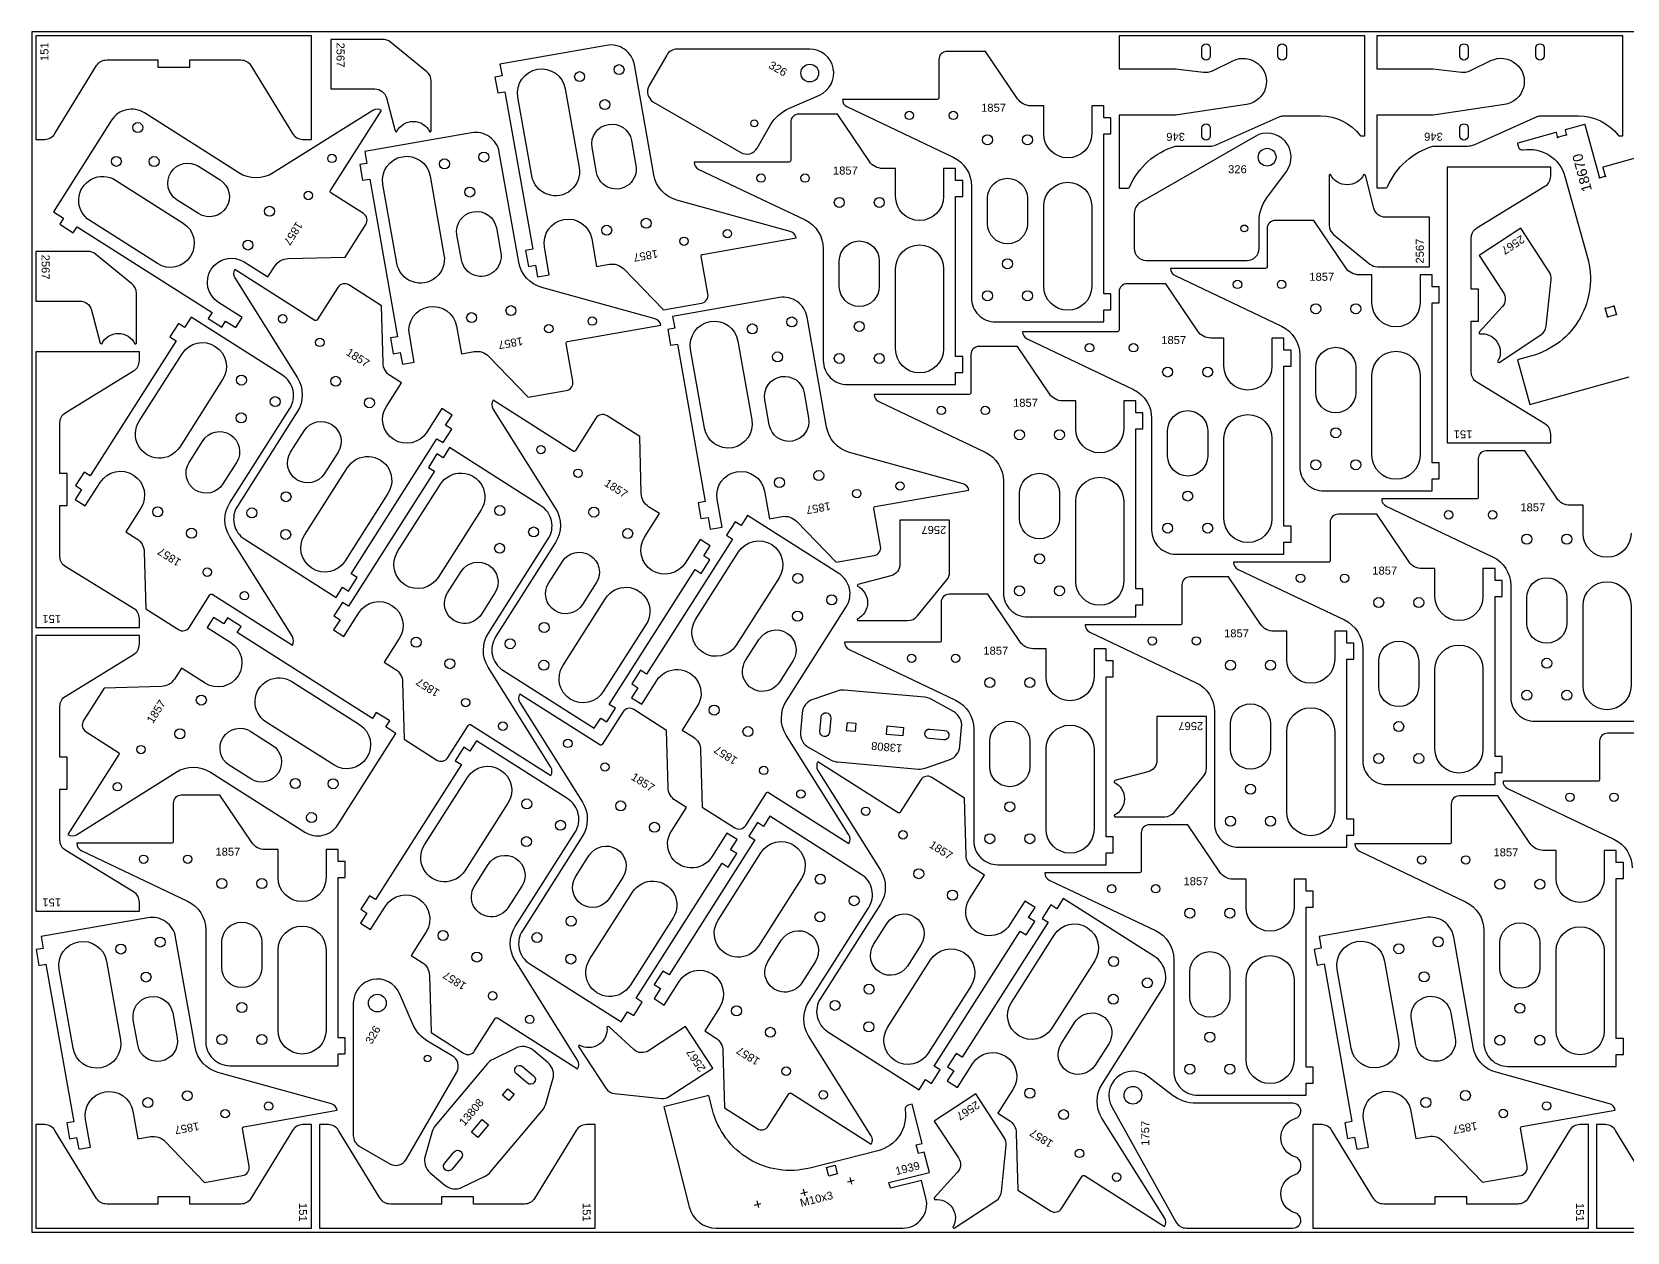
# Model space of a CAD drawing. Header units: millimetres. Extents: x 0 to 3000, y 0 to 1500.
# Drawn here: x 0 to 1993, y 0 to 1500 of the extents above; entities that cross this region are included whole.
import ezdxf

# ---------------------------------------------------------------- set-up
doc = ezdxf.new("R2010")
doc.units = ezdxf.units.MM
doc.header["$MEASUREMENT"] = 0
doc.layers.add('Gravír', color=2, linetype='Continuous')
doc.layers.add('Sheet', color=18, linetype='Continuous', true_color=0x000000)
doc.styles.add('arial.ttf', font='txt', dxfattribs={"height": 0.2})

msp = doc.modelspace()

# ---------------------------------------------------------------- linework, layer by layer
at = {"color": 7}
for points in [[(349.4, 1365.7), (349.4, 1495), (5, 1495), (5, 1365.7), (16, 1365.7, 0.261313), (28.8, 1372.9), (80.7, 1457.8, -0.261313), (93.5, 1465), (157.2, 1465), (157.2, 1456), (197.2, 1456), (197.2, 1465), (260.9, 1465, -0.261313), (273.7, 1457.8), (325.6, 1372.9, 0.261313), (338.4, 1365.7)], [(1665.5, 1494.9), (1358.3, 1494.9), (1358.3, 1453.9), (1428.7, 1453.9), (1463.9, 1449.6, 0.144993), (1475.1, 1451.5), (1500.7, 1464, -1.165564), (1517.7, 1409.2), (1428.7, 1395.9), (1358.3, 1395.9), (1358.3, 1304.9), (1369.7, 1304.9, 0.300796), (1371.6, 1306.1, -0.223466), (1428.7, 1357.2), (1471.6, 1357.2, 0.105104), (1479.7, 1358.9), (1558.6, 1394, -0.105104), (1562.7, 1394.9), (1610.2, 1394.9, -0.230961), (1659.8, 1370.7, 0.230961), (1661.4, 1369.9), (1665.5, 1369.9)], [(1987.8, 1495), (1680.6, 1495), (1680.6, 1454), (1751, 1454), (1786.1, 1449.7, 0.144993), (1797.3, 1451.6), (1823, 1464.1, -1.165564), (1840, 1409.3), (1751, 1396), (1680.6, 1396), (1680.6, 1305), (1692, 1305, 0.300796), (1693.8, 1306.2, -0.223466), (1751, 1357.3), (1793.8, 1357.3, 0.105104), (1802, 1359), (1880.9, 1394.1, -0.105104), (1885, 1395), (1932.4, 1395, -0.230961), (1982.1, 1370.8, 0.230961), (1983.7, 1370), (1987.8, 1370)], [(373.4, 1490.7), (373.4, 1428.7), (428.4, 1428.7, -0.341581), (443, 1417.5), (453.7, 1376.2), (455.3, 1375.2), (455.7, 1375.2, -0.627646), (497.1, 1375.2), (497.9, 1375.2), (498.9, 1376.2), (498.9, 1438.6, 0.225391), (493.4, 1450.2), (447.9, 1487.3, 0.1727), (438.4, 1490.7)], [(954.8, 1242.6, 0.28928), (947.6, 1250.6), (805.8, 1289.8, -0.28928), (777.1, 1321.4), (752.8, 1458.9, 0.414214), (718.1, 1483.2), (584.8, 1459.7), (587.4, 1444.9), (578.6, 1443.4), (582.1, 1423.7), (590.9, 1425.2), (625.7, 1228.3), (616.8, 1226.7), (620.3, 1207), (629.1, 1208.6), (631.7, 1193.8), (646.5, 1196.4), (640.4, 1230.9, -1), (699.5, 1241.3), (705.6, 1206.8), (721.5, 1209.6, -0.249328), (739.4, 1203.8), (789, 1152.5), (836.6, 1160.9, 0.414214), (844.7, 1172.5), (836.3, 1219.7, -0.414214), (838, 1222)], [(771.2, 1432.8, 0.414214), (776.7, 1412.3), (885.8, 1349.3, 0.414214), (906.3, 1354.8), (923, 1383.8, -0.160487), (946.4, 1404.6), (983.9, 1421, 0.813185), (971.9, 1478.5), (806.2, 1478.5, 0.267949), (793.2, 1471)], [(1012.7, 1415.6, 0.28928), (1018.4, 1406.6), (1151.2, 1343.4, -0.28928), (1174, 1307.2), (1174, 1167.6, 0.414214), (1204, 1137.6), (1339.3, 1137.6), (1339.3, 1152.6), (1348.3, 1152.6), (1348.3, 1172.6), (1339.3, 1172.6), (1339.3, 1372.6), (1348.3, 1372.6), (1348.3, 1392.6), (1339.3, 1392.6), (1339.3, 1407.6), (1324.3, 1407.6), (1324.3, 1372.6, -1), (1264.3, 1372.6), (1264.3, 1407.6), (1248.1, 1407.6, -0.249328), (1231.5, 1416.5), (1191.6, 1475.6), (1143.3, 1475.6, 0.414214), (1133.3, 1465.6), (1133.3, 1417.6, -0.414214), (1131.3, 1415.6)], [(1472.4, 1479.9), (1472.4, 1469.9, -1), (1461.9, 1469.9), (1461.9, 1479.9, -1)], [(1567.4, 1479.9), (1567.4, 1469.9, -1), (1556.9, 1469.9), (1556.9, 1479.9, -1)], [(1794.6, 1480), (1794.6, 1470, -1), (1784.1, 1470), (1784.1, 1480, -1)], [(1889.6, 1480), (1889.6, 1470, -1), (1879.1, 1470), (1879.1, 1480, -1)], [(666.4, 1428.9), (683.8, 1330.4, -1), (624.7, 1320), (607.3, 1418.5, -1)], [(436.7, 1401.8, 0.28928), (426, 1401.8), (301.4, 1323.7, -0.28928), (258.7, 1323.8), (140.8, 1398.7, 0.414214), (99.4, 1389.5), (26.8, 1275.3), (39.5, 1267.2), (34.7, 1259.6), (51.6, 1248.9), (56.4, 1256.5), (225.2, 1149.2), (220.3, 1141.6), (237.2, 1130.9), (242, 1138.5), (254.7, 1130.4), (262.7, 1143.1), (233.2, 1161.9, -1), (265.4, 1212.5), (294.9, 1193.7), (303.6, 1207.4, -0.249328), (320, 1216.7), (391.3, 1218.6), (417.2, 1259.4, 0.414214), (414.2, 1273.2), (373.7, 1298.9, -0.414214), (373, 1301.7)], [(827.5, 1337.3, 0.28928), (833.2, 1328.2), (966, 1265, -0.28928), (988.8, 1228.9), (988.8, 1089.3, 0.414214), (1018.8, 1059.3), (1154.1, 1059.3), (1154.1, 1074.3), (1163.1, 1074.3), (1163.1, 1094.3), (1154.1, 1094.3), (1154.1, 1294.3), (1163.1, 1294.3), (1163.1, 1314.3), (1154.1, 1314.3), (1154.1, 1329.3), (1139.1, 1329.3), (1139.1, 1294.3, -1), (1079.1, 1294.3), (1079.1, 1329.3), (1062.9, 1329.3, -0.249328), (1046.4, 1338.1), (1006.4, 1397.3), (958.1, 1397.3, 0.414214), (948.1, 1387.3), (948.1, 1339.3, -0.414214), (946.1, 1337.3)], [(749.2, 1364.2), (754.7, 1332.9, -1), (705.5, 1324.2), (700, 1355.5, -1)], [(1472.4, 1379.9), (1472.4, 1369.9, -1), (1461.9, 1369.9), (1461.9, 1379.9, -1)], [(1794.6, 1380), (1794.6, 1370, -1), (1784.1, 1370), (1784.1, 1380, -1)], [(785.9, 1133.5, 0.28928), (778.8, 1141.4), (637, 1180.6, -0.28928), (608.2, 1212.2), (584, 1349.7, 0.414214), (549.2, 1374), (416, 1350.5), (418.6, 1335.7), (409.7, 1334.2), (413.2, 1314.5), (422.1, 1316), (456.8, 1119.1), (447.9, 1117.5), (451.4, 1097.8), (460.3, 1099.4), (462.9, 1084.6), (477.7, 1087.2), (471.6, 1121.7, -1), (530.7, 1132.1), (536.7, 1097.6), (552.7, 1100.5, -0.249328), (570.6, 1094.6), (620.1, 1043.3), (667.7, 1051.7, 0.414214), (675.8, 1063.3), (667.5, 1110.5, -0.414214), (669.1, 1112.9)], [(1377.4, 1229.4, 0.414214), (1392.4, 1214.4), (1518.4, 1214.4, 0.414214), (1533.4, 1229.4), (1533.4, 1263, -0.160487), (1543.2, 1292.7), (1567.5, 1325.6, 0.813185), (1528.4, 1369.4), (1384.9, 1286.6, 0.267949), (1377.4, 1273.6)], [(208.3, 1332.1), (235.1, 1315.1, -1), (208.3, 1272.9), (181.4, 1289.9, -1)], [(497.6, 1319.7), (514.9, 1221.2, -1), (455.9, 1210.8), (438.5, 1309.3, -1)], [(104.6, 1314.7), (189, 1261.1, -1), (156.8, 1210.4), (72.4, 1264.1, -1)], [(1194, 1260.2), (1194, 1292, -1), (1244, 1292), (1244, 1260.2, -1)], [(1746.3, 1206.4), (1746.3, 1268.4), (1691.3, 1268.4, -0.341581), (1676.8, 1279.7), (1666.1, 1321), (1664.5, 1321.9), (1664.1, 1321.9, -0.627646), (1622.6, 1321.9), (1621.8, 1321.9), (1620.8, 1320.9), (1620.8, 1258.5, 0.225391), (1626.4, 1246.9), (1671.9, 1209.8, 0.1727), (1681.3, 1206.4)], [(1897.7, 1330.8), (1768.4, 1330.8), (1768.4, 986.4), (1897.7, 986.4), (1897.7, 997.4, 0.261313), (1890.5, 1010.2), (1805.6, 1062.1, -0.261313), (1798.4, 1074.9), (1798.4, 1138.6), (1807.4, 1138.6), (1807.4, 1178.6), (1798.4, 1178.6), (1798.4, 1242.3, -0.261313), (1805.6, 1255.1), (1890.5, 1307, 0.261313), (1897.7, 1319.8)], [(1264.3, 1182.1), (1264.3, 1282.1, -1), (1324.3, 1282.1), (1324.3, 1182.1, -1)], [(580.4, 1255), (585.9, 1223.7, -1), (536.7, 1215), (531.1, 1246.3, -1)], [(1422.8, 1204.4, 0.28928), (1428.5, 1195.4), (1561.3, 1132.2, -0.28928), (1584.1, 1096), (1584.1, 956.4, 0.414214), (1614.1, 926.4), (1749.4, 926.4), (1749.4, 941.4), (1758.4, 941.4), (1758.4, 961.4), (1749.4, 961.4), (1749.4, 1161.4), (1758.4, 1161.4), (1758.4, 1181.4), (1749.4, 1181.4), (1749.4, 1196.4), (1734.4, 1196.4), (1734.4, 1161.4, -1), (1674.4, 1161.4), (1674.4, 1196.4), (1658.2, 1196.4, -0.249328), (1641.6, 1205.3), (1601.7, 1264.4), (1553.4, 1264.4, 0.414214), (1543.4, 1254.4), (1543.4, 1206.4, -0.414214), (1541.4, 1204.4)], [(1008.8, 1181.9), (1008.8, 1213.7, -1), (1058.8, 1213.7), (1058.8, 1181.9, -1)], [(1860.3, 1254.7), (1808.4, 1220.7), (1838.5, 1174.7, -0.341581), (1837.1, 1156.4), (1808.4, 1124.8), (1808.5, 1122.9), (1808.7, 1122.6, -0.627646), (1831.4, 1087.9), (1831.8, 1087.3), (1833.2, 1087), (1885.4, 1121.2, 0.225391), (1892.1, 1132.1), (1898.3, 1190.5, 0.1727), (1895.9, 1200.3)], [(5, 1225.6), (5, 1163.6), (60, 1163.6, -0.341581), (74.5, 1152.4), (85.2, 1111.1), (86.9, 1110.1), (87.3, 1110.1, -0.627646), (128.7, 1110.1), (129.5, 1110.1), (130.5, 1111.1), (130.5, 1173.5, 0.225391), (125, 1185.2), (79.5, 1222.3, 0.1727), (70, 1225.6)], [(1079.1, 1103.8), (1079.1, 1203.8, -1), (1139.1, 1203.8), (1139.1, 1103.8, -1)], [(253.6, 1203.2, 0.28928), (253.5, 1192.5), (331.7, 1067.8, -0.28928), (331.6, 1025.1), (256.7, 907.3, 0.414214), (265.9, 865.9), (380.1, 793.3), (388.1, 806), (395.7, 801.1), (406.4, 818), (398.8, 822.8), (506.1, 991.6), (513.7, 986.8), (524.5, 1003.7), (516.9, 1008.5), (524.9, 1021.2), (512.3, 1029.2), (493.5, 999.7, -1), (442.9, 1031.9), (461.6, 1061.4), (448, 1070.1, -0.249328), (438.7, 1086.4), (436.8, 1157.8), (396, 1183.7, 0.414214), (382.2, 1180.6), (356.4, 1140.1, -0.414214), (353.7, 1139.5)], [(1237.7, 1125.3, 0.28928), (1243.4, 1116.3), (1376.3, 1053, -0.28928), (1399.1, 1016.9), (1399.1, 877.3, 0.414214), (1429.1, 847.3), (1564.4, 847.3), (1564.4, 862.3), (1573.4, 862.3), (1573.4, 882.3), (1564.4, 882.3), (1564.4, 1082.3), (1573.4, 1082.3), (1573.4, 1102.3), (1564.4, 1102.3), (1564.4, 1117.3), (1549.4, 1117.3), (1549.4, 1082.3, -1), (1489.4, 1082.3), (1489.4, 1117.3), (1473.2, 1117.3, -0.249328), (1456.6, 1126.1), (1416.7, 1185.3), (1368.4, 1185.3, 0.414214), (1358.4, 1175.3), (1358.4, 1127.3, -0.414214), (1356.4, 1125.3)], [(1170.6, 927.3, 0.28928), (1163.4, 935.2), (1021.6, 974.5, -0.28928), (992.9, 1006.1), (968.6, 1143.5, 0.414214), (933.9, 1167.9), (800.6, 1144.4), (803.2, 1129.6), (794.4, 1128.1), (797.8, 1108.4), (806.7, 1109.9), (841.4, 913), (832.6, 911.4), (836, 891.7), (844.9, 893.3), (847.5, 878.5), (862.3, 881.1), (856.2, 915.6, -1), (915.3, 926), (921.4, 891.5), (937.3, 894.3, -0.249328), (955.2, 888.5), (1004.8, 837.2), (1052.3, 845.6, 0.414214), (1060.5, 857.1), (1052.1, 904.4, -0.414214), (1053.7, 906.7)], [(1979.3, 1146.4, 0.267949), (1978.8, 1146.5), (1969.8, 1144, 0.267949), (1969.5, 1143.7, -1.303225), (1968.7, 1144.1, 0.267949), (1968.8, 1144.6), (1966.3, 1153.6, 0.267949), (1965.9, 1153.9, -1.303225), (1966.4, 1154.8, 0.267949), (1966.9, 1154.6), (1975.8, 1157.1, 0.267949), (1976.2, 1157.5, -1.303225), (1977, 1157, 0.267949), (1976.9, 1156.5), (1979.4, 1147.6, 0.267949), (1979.7, 1147.2, -1.303225)], [(325.4, 733.6, 0.28928), (325.4, 744.2), (247.3, 868.9, -0.28928), (247.4, 911.6), (322.3, 1029.4, 0.414214), (313.1, 1070.8), (198.9, 1143.4), (190.8, 1130.7), (183.2, 1135.6), (172.5, 1118.7), (180.1, 1113.9), (72.8, 945.1), (65.2, 949.9), (54.5, 933), (62.1, 928.2), (54, 915.5), (66.7, 907.5), (85.5, 937, -1), (136.1, 904.8), (117.3, 875.3), (131, 866.6, -0.249328), (140.3, 850.3), (142.2, 778.9), (183, 753, 0.414214), (196.8, 756.1), (222.5, 796.6, -0.414214), (225.3, 797.2)], [(882.2, 1113.6), (899.6, 1015.1, -1), (840.5, 1004.7), (823.1, 1103.2, -1)], [(134.3, 1100.1), (5, 1100.1), (5, 755.7), (134.3, 755.7), (134.3, 766.7, 0.261313), (127.1, 779.5), (42.2, 831.4, -0.261313), (35, 844.2), (35, 907.9), (44, 907.9), (44, 947.9), (35, 947.9), (35, 1011.6, -0.261313), (42.2, 1024.4), (127.1, 1076.3, 0.261313), (134.3, 1089.1)], [(238.3, 1065.6), (184.7, 981.2, -1), (134, 1013.4), (187.7, 1097.8, -1)], [(1052.5, 1046.9, 0.28928), (1058.2, 1037.9), (1191.1, 974.6, -0.28928), (1213.9, 938.5), (1213.9, 798.9, 0.414214), (1243.9, 768.9), (1379.2, 768.9), (1379.2, 783.9), (1388.2, 783.9), (1388.2, 803.9), (1379.2, 803.9), (1379.2, 1003.9), (1388.2, 1003.9), (1388.2, 1023.9), (1379.2, 1023.9), (1379.2, 1038.9), (1364.2, 1038.9), (1364.2, 1003.9, -1), (1304.2, 1003.9), (1304.2, 1038.9), (1288, 1038.9, -0.249328), (1271.4, 1047.7), (1231.5, 1106.9), (1183.2, 1106.9, 0.414214), (1173.2, 1096.9), (1173.2, 1048.9, -0.414214), (1171.2, 1046.9)], [(1604.1, 1049), (1604.1, 1080.8, -1), (1654.1, 1080.8), (1654.1, 1049, -1)], [(1674.4, 970.9), (1674.4, 1070.9, -1), (1734.4, 1070.9), (1734.4, 970.9, -1)], [(965, 1048.9), (970.5, 1017.6, -1), (921.3, 1008.9), (915.8, 1040.2, -1)], [(576.2, 1039.7, 0.28928), (576.1, 1029), (654.3, 904.4, -0.28928), (654.2, 861.7), (579.3, 743.8, 0.414214), (588.5, 702.4), (702.7, 629.8), (710.7, 642.5), (718.3, 637.7), (729, 654.6), (721.4, 659.4), (828.7, 828.2), (836.3, 823.3), (847.1, 840.2), (839.5, 845), (847.5, 857.7), (834.9, 865.8), (816.1, 836.2, -1), (765.5, 868.4), (784.2, 897.9), (770.6, 906.6, -0.249328), (761.3, 923), (759.4, 994.3), (718.6, 1020.2, 0.414214), (704.8, 1017.2), (679, 976.7, -0.414214), (676.3, 976)], [(1419.1, 969.9), (1419.1, 1001.7, -1), (1469.1, 1001.7), (1469.1, 969.9, -1)], [(1489.4, 891.8), (1489.4, 991.8, -1), (1549.4, 991.8), (1549.4, 891.8, -1)], [(255.7, 962), (238.7, 935.1, -1), (196.5, 962), (213.5, 988.8, -1)], [(323.2, 974.7), (340.3, 1001.6, -1), (382.5, 974.7), (365.4, 947.9, -1)], [(648.3, 570.6, 0.28928), (648.3, 581.2), (570.2, 705.9, -0.28928), (570.3, 748.6), (645.2, 866.4, 0.414214), (636, 907.8), (521.8, 980.4), (513.7, 967.8), (506.1, 972.6), (495.4, 955.7), (503, 950.9), (395.7, 782.1), (388.1, 786.9), (377.4, 770.1), (385, 765.2), (376.9, 752.6), (389.6, 744.5), (408.4, 774.1, -1), (459, 741.9), (440.2, 712.3), (453.9, 703.6, -0.249328), (463.2, 687.3), (465.1, 615.9), (505.9, 590, 0.414214), (519.7, 593.1), (545.4, 633.6, -0.414214), (548.2, 634.2)], [(340.6, 871.1), (394.3, 955.5, -1), (444.9, 923.3), (391.3, 838.9, -1)], [(561.2, 902.6), (507.6, 818.2, -1), (456.9, 850.4), (510.6, 934.8, -1)], [(1233.9, 891.5), (1233.9, 923.3, -1), (1283.9, 923.3), (1283.9, 891.5, -1)], [(1304.2, 813.4), (1304.2, 913.4, -1), (1364.2, 913.4), (1364.2, 813.4, -1)], [(1501.4, 837.2, 0.28928), (1507.1, 828.2), (1639.9, 765, -0.28928), (1662.8, 728.8), (1662.8, 589.2, 0.414214), (1692.8, 559.2), (1828.1, 559.2), (1828.1, 574.2), (1837.1, 574.2), (1837.1, 594.2), (1828.1, 594.2), (1828.1, 794.2), (1837.1, 794.2), (1837.1, 814.2), (1828.1, 814.2), (1828.1, 829.2), (1813.1, 829.2), (1813.1, 794.2, -1), (1753.1, 794.2), (1753.1, 829.2), (1736.9, 829.2, -0.249328), (1720.3, 838.1), (1680.4, 897.2), (1632.1, 897.2, 0.414214), (1622.1, 887.2), (1622.1, 839.2, -0.414214), (1620.1, 837.2)], [(1020.7, 485.8, 0.28928), (1020.7, 496.5), (942.5, 621.1, -0.28928), (942.7, 663.8), (1017.6, 781.6, 0.414214), (1008.3, 823), (894.2, 895.6), (886.1, 883), (878.5, 887.8), (867.8, 870.9), (875.4, 866.1), (768.1, 697.3), (760.5, 702.1), (749.8, 685.3), (757.3, 680.4), (749.3, 667.8), (762, 659.7), (780.7, 689.3, -1), (831.4, 657.1), (812.6, 627.5), (826.3, 618.9, -0.249328), (835.5, 602.5), (837.5, 531.2), (878.2, 505.2, 0.414214), (892, 508.3), (917.8, 548.8, -0.414214), (920.5, 549.4)], [(1146.6, 889.8), (1084.6, 889.8), (1084.6, 834.8, -0.341581), (1073.3, 820.2), (1032, 809.5), (1031.1, 807.9), (1031.1, 807.5, -0.627646), (1031.1, 766), (1031.1, 765.3), (1032.1, 764.3), (1094.5, 764.3, 0.225391), (1106.1, 769.8), (1143.2, 815.3, 0.1727), (1146.6, 824.8)], [(933.6, 817.8), (879.9, 733.5, -1), (829.3, 765.6), (882.9, 850, -1)], [(578.6, 799), (561.6, 772.2, -1), (519.4, 799), (536.4, 825.8, -1)], [(645.8, 811.3), (662.9, 838.1, -1), (705.1, 811.3), (688, 784.4, -1)], [(1316.2, 758.9, 0.28928), (1321.9, 749.8), (1454.8, 686.6, -0.28928), (1477.6, 650.5), (1477.6, 510.9, 0.414214), (1507.6, 480.9), (1642.9, 480.9), (1642.9, 495.9), (1651.9, 495.9), (1651.9, 515.9), (1642.9, 515.9), (1642.9, 715.9), (1651.9, 715.9), (1651.9, 735.9), (1642.9, 735.9), (1642.9, 750.9), (1627.9, 750.9), (1627.9, 715.9, -1), (1567.9, 715.9), (1567.9, 750.9), (1551.7, 750.9, -0.249328), (1535.1, 759.7), (1495.2, 818.9), (1446.9, 818.9, 0.414214), (1436.9, 808.9), (1436.9, 760.9, -0.414214), (1434.9, 758.9)], [(1867.8, 761), (1867.8, 792.8, -1), (1917.8, 792.8), (1917.8, 761, -1)], [(663.3, 707.6), (716.9, 792, -1), (767.5, 759.8), (713.9, 675.5, -1)], [(1938.1, 682.9), (1938.1, 782.9, -1), (1998.1, 782.9), (1998.1, 682.9, -1)], [(1015.4, 737.1, 0.28928), (1021.1, 728.1), (1154, 664.8, -0.28928), (1176.8, 628.7), (1176.8, 489.1, 0.414214), (1206.8, 459.1), (1342.1, 459.1), (1342.1, 474.1), (1351.1, 474.1), (1351.1, 494.1), (1342.1, 494.1), (1342.1, 694.1), (1351.1, 694.1), (1351.1, 714.1), (1342.1, 714.1), (1342.1, 729.1), (1327.1, 729.1), (1327.1, 694.1, -1), (1267.1, 694.1), (1267.1, 729.1), (1250.9, 729.1, -0.249328), (1234.3, 738), (1194.4, 797.1), (1146.1, 797.1, 0.414214), (1136.1, 787.1), (1136.1, 739.1, -0.414214), (1134.1, 737.1)], [(45, 496.8, 0.28928), (55.7, 496.7), (180.4, 574.9, -0.28928), (223.1, 574.8), (340.9, 499.9, 0.414214), (382.3, 509.1), (454.9, 623.3), (442.2, 631.3), (447.1, 638.9), (430.2, 649.6), (425.4, 642), (256.6, 749.3), (261.4, 756.9), (244.5, 767.7), (239.7, 760.1), (227, 768.1), (219, 755.5), (248.5, 736.7, -1), (216.3, 686), (186.8, 704.8), (178.1, 691.2, -0.249328), (161.8, 681.9), (90.4, 680), (64.5, 639.2, 0.414214), (67.6, 625.4), (108.1, 599.6, -0.414214), (108.7, 596.9)], [(134.3, 745.7), (5, 745.7), (5, 401.3), (134.3, 401.3), (134.3, 412.3, 0.261313), (127.1, 425.1), (42.2, 477, -0.261313), (35, 489.8), (35, 553.5), (44, 553.5), (44, 593.5), (35, 593.5), (35, 657.2, -0.261313), (42.2, 670), (127.1, 721.9, 0.261313), (134.3, 734.7)], [(951, 714.2), (933.9, 687.4, -1), (891.7, 714.2), (908.8, 741, -1)], [(1682.8, 681.8), (1682.8, 713.6, -1), (1732.8, 713.6), (1732.8, 681.8, -1)], [(1753.1, 603.7), (1753.1, 703.7, -1), (1813.1, 703.7), (1813.1, 603.7, -1)], [(377.1, 583.8), (292.7, 637.5, -1), (324.9, 688.1), (409.3, 634.5, -1)], [(609.7, 672.5, 0.28928), (609.7, 661.8), (687.9, 537.2, -0.28928), (687.7, 494.5), (612.8, 376.7, 0.414214), (622, 335.3), (736.2, 262.7), (744.3, 275.3), (751.9, 270.5), (762.6, 287.4), (755, 292.2), (862.3, 461), (869.9, 456.2), (880.6, 473), (873, 477.9), (881.1, 490.5), (868.4, 498.6), (849.6, 469, -1), (799, 501.2), (817.8, 530.8), (804.1, 539.4, -0.249328), (794.9, 555.8), (792.9, 627.1), (752.2, 653.1, 0.414214), (738.4, 650), (712.6, 609.5, -0.414214), (709.8, 608.9)], [(1161.7, 631.2, 0.296392), (1151.5, 650.5), (1123.5, 666, 0.104939), (1115.5, 668.4), (1014.4, 677.2, 0.104939), (1006.2, 676.2), (975.9, 665.8, 0.296392), (962.5, 648.7), (960.4, 624.8, 0.296392), (970.6, 605.5), (998.6, 590, 0.104939), (1006.6, 587.6), (1107.7, 578.7, 0.104939), (1115.9, 579.8), (1146.2, 590.2, 0.296392), (1159.6, 607.3)], [(1497.6, 603.5), (1497.6, 635.3, -1), (1547.6, 635.3), (1547.6, 603.5, -1)], [(998.1, 642.5), (996.5, 624.6, -1), (984.6, 625.7), (986.1, 643.6, -1)], [(1196.8, 581.7), (1196.8, 613.5, -1), (1246.8, 613.5), (1246.8, 581.7, -1)], [(1467.6, 644.6), (1405.6, 644.6), (1405.6, 589.6, -0.341581), (1394.3, 575.1), (1353, 564.3), (1352.1, 562.7), (1352.1, 562.3, -0.627646), (1352.1, 520.9), (1352.1, 520.1), (1353.1, 519.1), (1415.5, 519.1, 0.225391), (1427.1, 524.6), (1464.2, 570.1, 0.1727), (1467.6, 579.6)], [(1567.9, 525.4), (1567.9, 625.4, -1), (1627.9, 625.4), (1627.9, 525.4, -1)], [(273.5, 566.4), (246.6, 583.5, -1), (273.5, 625.7), (300.3, 608.6, -1)], [(1140.3, 627.1, -1), (1139.2, 615.1), (1121.3, 616.7, -1), (1122.3, 628.7)], [(1267.1, 503.6), (1267.1, 603.6, -1), (1327.1, 603.6), (1327.1, 503.6, -1)], [(681.9, 204, 0.28928), (681.9, 214.7), (603.7, 339.3, -0.28928), (603.9, 382), (678.8, 499.9, 0.414214), (669.5, 541.3), (555.4, 613.9), (547.3, 601.2), (539.7, 606), (529, 589.1), (536.6, 584.3), (429.3, 415.5), (421.7, 420.4), (411, 403.5), (418.6, 398.7), (410.5, 386), (423.2, 378), (442, 407.5, -1), (492.6, 375.3), (473.8, 345.8), (487.5, 337.1, -0.249328), (496.7, 320.7), (498.7, 249.4), (539.4, 223.5, 0.414214), (553.2, 226.5), (579, 267, -0.414214), (581.8, 267.7)], [(594.8, 536.1), (541.1, 451.7, -1), (490.5, 483.9), (544.2, 568.3, -1)], [(982.1, 587.7, 0.28928), (982.1, 577.1), (1060.2, 452.4, -0.28928), (1060.1, 409.7), (985.2, 291.9, 0.414214), (994.4, 250.5), (1108.6, 177.9), (1116.6, 190.6), (1124.2, 185.7), (1135, 202.6), (1127.4, 207.4), (1234.7, 376.2), (1242.3, 371.4), (1253, 388.3), (1245.4, 393.1), (1253.4, 405.7), (1240.8, 413.8), (1222, 384.3, -1), (1171.4, 416.4), (1190.2, 446), (1176.5, 454.7, -0.249328), (1167.2, 471), (1165.3, 542.4), (1124.5, 568.3, 0.414214), (1110.7, 565.2), (1085, 524.7, -0.414214), (1082.2, 524.1)], [(56, 486, 0.28928), (61.7, 476.9), (194.5, 413.7, -0.28928), (217.3, 377.6), (217.3, 238, 0.414214), (247.3, 208), (382.6, 208), (382.6, 223), (391.6, 223), (391.6, 243), (382.6, 243), (382.6, 443), (391.6, 443), (391.6, 463), (382.6, 463), (382.6, 478), (367.6, 478), (367.6, 443, -1), (307.6, 443), (307.6, 478), (291.4, 478, -0.249328), (274.8, 486.8), (234.9, 546), (186.6, 546, 0.414214), (176.6, 536), (176.6, 488, -0.414214), (174.6, 486)], [(1652.9, 485.1, 0.28928), (1658.6, 476.1), (1791.4, 412.8, -0.28928), (1814.2, 376.7), (1814.2, 237.1, 0.414214), (1844.2, 207.1), (1979.5, 207.1), (1979.5, 222.1), (1988.5, 222.1), (1988.5, 242.1), (1979.5, 242.1), (1979.5, 442.1), (1988.5, 442.1), (1988.5, 462.1), (1979.5, 462.1), (1979.5, 477.1), (1964.5, 477.1), (1964.5, 442.1, -1), (1904.5, 442.1), (1904.5, 477.1), (1888.3, 477.1, -0.249328), (1871.7, 485.9), (1831.8, 545.1), (1783.5, 545.1, 0.414214), (1773.5, 535.1), (1773.5, 487.1, -0.414214), (1771.5, 485.1)], [(1048.7, 109.9, 0.28928), (1048.7, 120.5), (970.5, 245.2, -0.28928), (970.7, 287.9), (1045.6, 405.7, 0.414214), (1036.3, 447.1), (922.2, 519.7), (914.1, 507), (906.5, 511.9), (895.8, 495), (903.4, 490.2), (796.1, 321.4), (788.5, 326.2), (777.7, 309.3), (785.3, 304.5), (777.3, 291.9), (790, 283.8), (808.7, 313.3, -1), (859.4, 281.2), (840.6, 251.6), (854.3, 242.9, -0.249328), (863.5, 226.6), (865.5, 155.2), (906.2, 129.3, 0.414214), (920, 132.4), (945.8, 172.9, -0.414214), (948.5, 173.5)], [(1265.5, 449.1, 0.28928), (1271.2, 440), (1404, 376.8, -0.28928), (1426.8, 340.7), (1426.8, 201.1, 0.414214), (1456.8, 171.1), (1592.1, 171.1), (1592.1, 186.1), (1601.1, 186.1), (1601.1, 206.1), (1592.1, 206.1), (1592.1, 406.1), (1601.1, 406.1), (1601.1, 426.1), (1592.1, 426.1), (1592.1, 441.1), (1577.1, 441.1), (1577.1, 406.1, -1), (1517.1, 406.1), (1517.1, 441.1), (1500.9, 441.1, -0.249328), (1484.3, 449.9), (1444.4, 509.1), (1396.1, 509.1, 0.414214), (1386.1, 499.1), (1386.1, 451.1, -0.414214), (1384.1, 449.1)], [(679.4, 444.1), (696.4, 470.9, -1), (738.6, 444.1), (721.6, 417.3, -1)], [(961.6, 441.9), (907.9, 357.5, -1), (857.3, 389.7), (910.9, 474.1, -1)], [(612.2, 432.4), (595.2, 405.6, -1), (553, 432.4), (570, 459.3, -1)], [(696.8, 340.5), (750.5, 424.8, -1), (801.1, 392.7), (747.4, 308.3, -1)], [(1415.1, 7, 0.28928), (1415.2, 17.7), (1337, 142.3, -0.28928), (1337.1, 185), (1412, 302.8, 0.414214), (1402.8, 344.3), (1288.6, 416.8), (1280.6, 404.2), (1273, 409), (1262.2, 392.1), (1269.8, 387.3), (1162.5, 218.5), (1154.9, 223.4), (1144.2, 206.5), (1151.8, 201.7), (1143.8, 189), (1156.4, 180.9), (1175.2, 210.5, -1), (1225.8, 178.3), (1207.1, 148.8), (1220.7, 140.1, -0.249328), (1230, 123.7), (1231.9, 52.4), (1272.7, 26.5, 0.414214), (1286.5, 29.5), (1312.2, 70, -0.414214), (1315, 70.6)], [(381.5, 152.3, 0.28928), (374.3, 160.2), (232.5, 199.5, -0.28928), (203.8, 231.1), (179.6, 368.6, 0.414214), (144.8, 392.9), (11.6, 369.4), (14.2, 354.6), (5.3, 353.1), (8.8, 333.4), (17.6, 334.9), (52.4, 138), (43.5, 136.4), (47, 116.7), (55.8, 118.3), (58.5, 103.5), (73.2, 106.1), (67.1, 140.6, -1), (126.2, 151), (132.3, 116.5), (148.3, 119.3, -0.249328), (166.1, 113.5), (215.7, 62.2), (263.3, 70.6, 0.414214), (271.4, 82.2), (263.1, 129.4, -0.414214), (264.7, 131.7)], [(237.3, 330.6), (237.3, 362.4, -1), (287.3, 362.4), (287.3, 330.6, -1)], [(307.6, 252.5), (307.6, 352.5, -1), (367.6, 352.5), (367.6, 252.5, -1)], [(1051.7, 359.3), (1068.8, 386.1, -1), (1111, 359.3), (1093.9, 332.5, -1)], [(1328, 339.1), (1274.4, 254.7, -1), (1223.8, 286.9), (1277.4, 371.2, -1)], [(1978.4, 152.6, 0.28928), (1971.2, 160.5), (1829.4, 199.7, -0.28928), (1800.7, 231.3), (1776.5, 368.8, 0.414214), (1741.7, 393.1), (1608.5, 369.6), (1611.1, 354.9), (1602.2, 353.3), (1605.7, 333.6), (1614.5, 335.2), (1649.3, 138.2), (1640.4, 136.6), (1643.9, 116.9), (1652.7, 118.5), (1655.3, 103.7), (1670.1, 106.3), (1664, 140.8, -1), (1723.1, 151.2), (1729.2, 116.8), (1745.2, 119.6, -0.249328), (1763, 113.8), (1812.6, 62.4), (1860.2, 70.8, 0.414214), (1868.3, 82.4), (1860, 129.7, -0.414214), (1861.6, 132)], [(1834.2, 329.7), (1834.2, 361.5, -1), (1884.2, 361.5), (1884.2, 329.7, -1)], [(1904.5, 251.6), (1904.5, 351.6, -1), (1964.5, 351.6), (1964.5, 251.6, -1)], [(93.2, 338.6), (110.5, 240.1, -1), (51.4, 229.7), (34.1, 328.2, -1)], [(979, 338.3), (961.9, 311.5, -1), (919.7, 338.3), (936.8, 365.1, -1)], [(1690.1, 338.8), (1707.4, 240.3, -1), (1648.3, 229.9), (1631, 328.4, -1)], [(1069.2, 255.7), (1122.8, 340.1, -1), (1173.5, 307.9), (1119.8, 223.5, -1)], [(1446.8, 293.7), (1446.8, 325.5, -1), (1496.8, 325.5), (1496.8, 293.7, -1)], [(1517.1, 215.6), (1517.1, 315.6, -1), (1577.1, 315.6), (1577.1, 215.6, -1)], [(447.3, 85.4, 0.414214), (467.8, 90.9), (530.8, 200, 0.414214), (525.3, 220.5), (496.3, 237.3, -0.160487), (475.4, 260.6), (459.1, 298.2, 0.813185), (401.6, 286.2), (401.6, 120.5, 0.267949), (409.1, 107.5)], [(175.9, 273.9), (181.5, 242.6, -1), (132.2, 233.9), (126.7, 265.2, -1)], [(1772.8, 274.1), (1778.4, 242.8, -1), (1729.1, 234.1), (1723.6, 265.4, -1)], [(1345.5, 235.4), (1328.4, 208.6, -1), (1286.2, 235.4), (1303.3, 262.3, -1)], [(850.6, 204.9), (816.7, 256.8), (770.6, 226.7, -0.341581), (752.3, 228.1), (720.7, 256.8), (718.8, 256.7), (718.5, 256.5, -0.627646), (683.9, 233.8), (683.2, 233.4), (682.9, 232), (717.1, 179.8, 0.225391), (728.1, 173.1), (786.5, 166.9, 0.1727), (796.2, 169.3)], [(516, 58.7, 0.296392), (537.7, 56), (566.4, 70.1, 0.104939), (573, 75.2), (638.2, 153, 0.104939), (642.1, 160.3), (651, 191, 0.296392), (644.6, 211.9), (626.2, 227.3, 0.296392), (604.6, 230), (575.8, 215.9, 0.104939), (569.3, 210.8), (504, 133, 0.104939), (500.1, 125.7), (491.3, 95, 0.296392), (497.7, 74.1)], [(619.2, 186.2), (605.4, 197.8, -1), (613.1, 207), (626.9, 195.4, -1)], [(1575.6, 5, 0.406312), (1585.6, 14.7, 0.324188), (1578.4, 24, -0.745356), (1578.4, 72, 0.331679), (1585.6, 81.5), (1585.6, 84.5, 0.331679), (1578.4, 94, -0.745356), (1578.4, 142, 0.324188), (1585.6, 151.3, 0.406312), (1575.6, 161), (1455.1, 161, -0.164575), (1424.7, 171.3), (1393.9, 194.8, 0.813185), (1349.5, 156.4), (1429.4, 12.7, 0.272222), (1442.5, 5)], [(821.2, 31.5, 0.343708), (855.1, 5), (1088, 5, 0.488419), (1117.1, 42.3), (1111.4, 64.7), (1072.6, 55), (1070.9, 61.8), (1121.4, 74.4), (1114.9, 100.1), (1107.6, 98.3), (1104.9, 109), (1112.2, 110.8), (1099.9, 159.8), (1094.8, 158.5, 0.385737), (1091.1, 152.9, -0.385736), (1056.8, 101.5), (971.9, 80.1, -0.414214), (850.5, 152.7), (846, 170.6), (789.7, 156.5)], [(1179.4, 172.7), (1127.5, 138.8), (1157.7, 92.7, -0.341581), (1156.2, 74.4), (1127.5, 42.8), (1127.6, 40.9), (1127.9, 40.6, -0.627646), (1150.5, 5.9), (1151, 5.3), (1152.4, 5), (1204.6, 39.2, 0.225391), (1211.3, 50.2), (1217.4, 108.6, 0.1727), (1215, 118.3)], [(5, 134.3), (5, 5), (349.4, 5), (349.4, 134.3), (338.4, 134.3, 0.261313), (325.6, 127.1), (273.7, 42.2, -0.261313), (260.9, 35), (197.2, 35), (197.2, 44), (157.2, 44), (157.2, 35), (93.5, 35, -0.261313), (80.7, 42.2), (28.8, 127.1, 0.261313), (16, 134.3)], [(359.4, 134.3), (359.4, 5), (703.8, 5), (703.8, 134.3), (692.8, 134.3, 0.261313), (680, 127.1), (628.1, 42.2, -0.261313), (615.3, 35), (551.6, 35), (551.6, 44), (511.6, 44), (511.6, 35), (447.9, 35, -0.261313), (435.1, 42.2), (383.2, 127.1, 0.261313), (370.4, 134.3)], [(1600.6, 134.3), (1600.6, 5), (1945, 5), (1945, 134.3), (1934, 134.3, 0.261313), (1921.2, 127.1), (1869.3, 42.2, -0.261313), (1856.5, 35), (1792.8, 35), (1792.8, 44), (1752.8, 44), (1752.8, 35), (1689.1, 35, -0.261313), (1676.3, 42.2), (1624.4, 127.1, 0.261313), (1611.6, 134.3)], [(1955, 134.3), (1955, 5), (2299.5, 5), (2299.5, 134.3), (2288.5, 134.3, 0.261313), (2275.7, 127.1), (2223.8, 42.2, -0.261313), (2211, 35), (2147.2, 35), (2147.2, 44), (2107.2, 44), (2107.2, 35), (2043.5, 35, -0.261313), (2030.7, 42.2), (1978.8, 127.1, 0.261313), (1966, 134.3)], [(524.9, 78.6, -1), (515.8, 86.3), (527.3, 100.1, -1), (536.5, 92.4)]]:
    msp.add_lwpolyline(points, format="xyb", close=True, dxfattribs=at)
for points in [[(2009, 1343.8), (1963.1, 1331.1, 0.414214), (1962.8, 1330.4), (1965.6, 1320.3, 0.267949), (1965.9, 1320, -1.303225), (1965.5, 1319.1, 0.267949), (1965, 1319.2), (1959.9, 1317.8, 0.267949), (1959.6, 1317.5, -1.303225), (1958.7, 1317.9, 0.267949), (1958.8, 1318.4), (1940.6, 1384, 0.414214), (1940, 1384.3), (1915.9, 1377.6, 0.414214), (1915.6, 1377), (1916.9, 1372.1, 0.267949), (1917.3, 1371.7, -1.303225), (1916.8, 1370.9, 0.267949), (1916.3, 1371), (1907.4, 1368.5, 0.267949), (1907.1, 1368.1, -1.303225), (1906.2, 1368.6, 0.267949), (1906.3, 1369.1), (1905, 1374.1, 0.414214), (1904.3, 1374.4), (1856.7, 1361.1, 0.414214), (1856.3, 1360.5), (1857.6, 1355.9, 0.385736), (1863.3, 1352.4, -0.385736), (1915.5, 1319.4), (1943.6, 1218.2, -0.414214), (1874.1, 1095.1), (1856.3, 1090.1), (1871.8, 1034.2), (1995.9, 1068.8, 0.345157)], [(1998.1, 873.4, -1), (1938.1, 873.4), (1938.1, 908.4), (1921.9, 908.4, -0.249328), (1905.3, 917.2), (1865.4, 976.4), (1817.1, 976.4, 0.414214), (1807.1, 966.4), (1807.1, 918.4, -0.414214), (1805.1, 916.4), (1686.5, 916.4, 0.28928), (1692.2, 907.4), (1825, 844.1, -0.28928), (1847.8, 808), (1847.8, 668.4, 0.414214), (1877.8, 638.4), (2013.1, 638.4)], [(2017, 623.5), (1968.7, 623.5, 0.414214), (1958.7, 613.5), (1958.7, 565.5, -0.414214), (1956.7, 563.5), (1838.1, 563.5, 0.28928), (1843.8, 554.5), (1976.6, 491.2, -0.28928), (1999.4, 455.1)]]:
    msp.add_lwpolyline(points, format="xyb", dxfattribs=at)
for points in [[(1029.4, 636), (1028.5, 625.6), (1018, 626.5), (1018.9, 637)], [(1089.2, 630.8), (1088.2, 620.3), (1067.8, 622.1), (1068.7, 632.6)], [(595.9, 164.3), (587.8, 171.1), (594.6, 179.1), (602.6, 172.4)], [(557.3, 118.4), (549.3, 125.1), (562.4, 140.8), (570.5, 134.1)], [(995.6, 70.1), (992.9, 80.8), (1003.6, 83.5), (1006.3, 72.8)]]:
    msp.add_lwpolyline(points, close=True, dxfattribs=at)
for centre, radius in [((733.6, 1452.8), 6.25), ((971.9, 1448.5), 11.1), ((684.4, 1444.1), 6.25), ((715.9, 1409.1), 6.25), ((1096.3, 1395.6), 5.25), ((1151.3, 1395.6), 5.25), ((132.3, 1380.4), 6.25), ((902.7, 1385.7), 4.25), ((1194, 1365.2), 6.25), ((1244, 1365.2), 6.25), ((105.5, 1338.2), 6.25), ((152.7, 1337.9), 6.25), ((374.9, 1341.9), 5.25), ((515.5, 1335), 6.25), ((564.7, 1343.6), 6.25), ((1543.4, 1343.4), 11.1), ((911.1, 1317.3), 5.25), ((966.1, 1317.3), 5.25), ((345.4, 1295.5), 5.25), ((547.1, 1299.9), 6.25), ((296.9, 1275.8), 6.25), ((1008.8, 1286.9), 6.25), ((1058.8, 1286.9), 6.25), ((718.2, 1252.1), 6.25), ((767.5, 1260.8), 6.25), ((1514.9, 1254.4), 4.25), ((270, 1233.6), 6.25), ((814.8, 1238.3), 5.25), ((869, 1247.8), 5.25), ((1219, 1210.2), 6.25), ((1194, 1170.2), 6.25), ((1244, 1170.2), 6.25), ((1506.4, 1184.4), 5.25), ((1561.4, 1184.4), 5.25), ((598.6, 1151.6), 6.25), ((1604.1, 1154), 6.25), ((1654.1, 1154), 6.25), ((313.4, 1141.4), 5.25), ((549.4, 1142.9), 6.25), ((700.1, 1138.6), 5.25), ((949.4, 1137.5), 6.25), ((1033.8, 1131.9), 6.25), ((359.8, 1111.9), 5.25), ((645.9, 1129.1), 5.25), ((900.1, 1128.8), 6.25), ((931.7, 1093.8), 6.25), ((1008.8, 1091.9), 6.25), ((1058.8, 1091.9), 6.25), ((1321.4, 1105.3), 5.25), ((1376.4, 1105.3), 5.25), ((1419.1, 1074.9), 6.25), ((1469.1, 1074.9), 6.25), ((261.8, 1064.8), 6.25), ((379.6, 1063.3), 6.25), ((304, 1037.9), 6.25), ((421.7, 1036.5), 6.25), ((261.5, 1017.6), 6.25), ((1136.2, 1026.9), 5.25), ((1191.2, 1026.9), 5.25), ((1233.9, 996.5), 6.25), ((1283.9, 996.5), 6.25), ((1629.1, 999), 6.25), ((636, 977.9), 5.25), ((1604.1, 959), 6.25), ((1654.1, 959), 6.25), ((682.4, 948.4), 5.25), ((934, 936.8), 6.25), ((983.2, 945.5), 6.25), ((1084.7, 932.5), 5.25), ((317.5, 919.1), 6.25), ((1030.6, 923), 5.25), ((1444.1, 919.9), 6.25), ((157.2, 900.2), 6.25), ((274.9, 898.8), 6.25), ((584.7, 901.8), 6.25), ((702.2, 899.9), 6.25), ((1770.1, 896.4), 5.25), ((1825.1, 896.4), 5.25), ((199.4, 873.4), 6.25), ((317.1, 871.9), 6.25), ((626.9, 875), 6.25), ((744.4, 873), 6.25), ((1419.1, 879.9), 6.25), ((1469.1, 879.9), 6.25), ((584.4, 854.6), 6.25), ((1867.8, 866), 6.25), ((1917.8, 866), 6.25), ((1258.9, 841.5), 6.25), ((219.1, 824.8), 5.25), ((957.1, 817), 6.25), ((1585.1, 817.2), 5.25), ((1640.1, 817.2), 5.25), ((265.5, 795.3), 5.25), ((1233.9, 801.5), 6.25), ((1283.9, 801.5), 6.25), ((999.3, 790.2), 6.25), ((1682.8, 786.8), 6.25), ((1732.8, 786.8), 6.25), ((640.1, 755.7), 6.25), ((956.7, 769.8), 6.25), ((480.1, 737.2), 6.25), ((597.5, 735.3), 6.25), ((1399.9, 738.9), 5.25), ((1454.9, 738.9), 5.25), ((1099.1, 717.1), 5.25), ((1154.1, 717.1), 5.25), ((522.3, 710.4), 6.25), ((639.7, 708.5), 6.25), ((1497.6, 708.5), 6.25), ((1547.6, 708.5), 6.25), ((1892.8, 711), 6.25), ((1196.8, 686.7), 6.25), ((1246.8, 686.7), 6.25), ((211.7, 664.9), 6.25), ((542, 661.8), 5.25), ((852.5, 652.4), 6.25), ((1867.8, 671), 6.25), ((1917.8, 671), 6.25), ((1707.8, 631.8), 6.25), ((184.9, 622.7), 6.25), ((588.4, 632.3), 5.25), ((894.7, 625.6), 6.25), ((136.3, 603), 5.25), ((669.6, 610.8), 5.25), ((1682.8, 591.8), 6.25), ((1732.8, 591.8), 6.25), ((716, 581.3), 5.25), ((914.4, 577), 5.25), ((106.8, 556.6), 5.25), ((329.1, 560.7), 6.25), ((376.3, 560.3), 6.25), ((1522.6, 553.5), 6.25), ((618.3, 535.2), 6.25), ((735.7, 532.7), 6.25), ((960.8, 547.5), 5.25), ((1921.7, 543.5), 5.25), ((1976.7, 543.5), 5.25), ((349.4, 518.1), 6.25), ((1041.9, 526), 5.25), ((1221.8, 531.7), 6.25), ((1497.6, 513.5), 6.25), ((1547.6, 513.5), 6.25), ((660.5, 508.4), 6.25), ((777.9, 505.9), 6.25), ((1088.4, 496.5), 5.25), ((617.9, 488), 6.25), ((1196.8, 491.7), 6.25), ((1246.8, 491.7), 6.25), ((139.6, 466), 5.25), ((194.6, 466), 5.25), ((1736.5, 465.1), 5.25), ((1791.5, 465.1), 5.25), ((237.3, 435.6), 6.25), ((287.3, 435.6), 6.25), ((985.1, 441.1), 6.25), ((1108.1, 447.9), 6.25), ((1834.2, 434.7), 6.25), ((1884.2, 434.7), 6.25), ((1027.3, 414.2), 6.25), ((1150.3, 421.1), 6.25), ((1349.1, 429.1), 5.25), ((1404.1, 429.1), 5.25), ((984.7, 393.9), 6.25), ((1446.8, 398.7), 6.25), ((1496.8, 398.7), 6.25), ((673.7, 388.5), 6.25), ((111.1, 353.8), 6.25), ((160.3, 362.5), 6.25), ((513.7, 370.7), 6.25), ((631.1, 368.1), 6.25), ((1708, 354.1), 6.25), ((1757.2, 362.8), 6.25), ((555.9, 343.8), 6.25), ((673.3, 341.3), 6.25), ((1351.6, 338.2), 6.25), ((142.6, 318.8), 6.25), ((1739.5, 319), 6.25), ((575.6, 295.3), 5.25), ((1046, 303.7), 6.25), ((1393.7, 311.4), 6.25), ((262.3, 280.6), 6.25), ((431.6, 286.2), 11.1), ((880.5, 276.5), 6.25), ((1003.5, 283.4), 6.25), ((1351.2, 291), 6.25), ((1859.2, 279.7), 6.25), ((622, 265.8), 5.25), ((1045.7, 256.5), 6.25), ((237.3, 240.6), 6.25), ((287.3, 240.6), 6.25), ((922.7, 249.7), 6.25), ((1471.8, 243.7), 6.25), ((1834.2, 239.7), 6.25), ((1884.2, 239.7), 6.25), ((494.4, 217), 4.25), ((942.4, 201.1), 5.25), ((1446.8, 203.7), 6.25), ((1496.8, 203.7), 6.25), ((1246.9, 173.6), 6.25), ((1375.7, 171), 11.1), ((144.9, 161.8), 6.25), ((194.2, 170.5), 6.25), ((295.7, 157.5), 5.25), ((988.8, 171.6), 5.25), ((1741.8, 162), 6.25), ((1791.1, 170.7), 6.25), ((1892.6, 157.7), 5.25), ((241.5, 148), 5.25), ((1289.1, 146.8), 6.25), ((1838.4, 148.2), 5.25), ((1308.9, 98.3), 5.25), ((1355.3, 68.7), 5.25)]:
    msp.add_circle(centre, radius, dxfattribs=at)
at = {"layer": 'Gravír', "color": 2}
for points in [[(1018.9, 63), (1027.2, 65.1)], [(1022, 68.2), (1024.1, 59.9)], [(960.7, 48.3), (969, 50.4)], [(963.8, 53.5), (965.9, 45.2)], [(902.5, 33.7), (910.8, 35.8)], [(905.6, 38.9), (907.7, 30.6)]]:
    msp.add_lwpolyline(points, dxfattribs=at)
at = {"layer": 'Sheet', "color": 18, "true_color": 0x000000}
msp.add_lwpolyline([(0, 0), (3000, 0), (3000, 1500), (0, 1500)], close=True, dxfattribs=at)

# ---------------------------------------------------------------- texts
at = {"layer": 'Gravír', "color": 2, "attachment_point": 7, "style": 'arial.ttf'}
for s, insert, char_height, rotation in [('151', (20.8, 1463.6), 10, 90), ('2567', (380.5, 1486.7), 10, 270), ('326', (919.5, 1455.4), 10, 330), ('346', (1440.7, 1374), 10, 180), ('346', (1762.9, 1374.1), 10, 180), ('18670', (1949.6, 1302.3), 12.5, 105.5449), ('1857', (330.5, 1263.9), 10, 237.5544), ('2567', (1739.3, 1210.5), 10, 90), ('2567', (1860.8, 1246.6), 10, 213.2095), ('2567', (12, 1221.6), 10, 270), ('1857', (781.3, 1228), 10, 190), ('1857', (612.5, 1118.8), 10, 190), ('1857', (391.5, 1096.9), 10, 327.5544), ('151', (1799.8, 1002.2), 10, 180), ('1857', (714.1, 933.5), 10, 327.5544), ('1857', (997.1, 912.6), 10, 190), ('2567', (1142.5, 882.7), 10, 180), ('1857', (187.5, 839.8), 10, 147.5544), ('151', (36.4, 771.5), 10, 180), ('1857', (510.4, 676.8), 10, 147.5544), ('1857', (151.3, 634.7), 10, 57.5544), ('2567', (1463.5, 637.5), 10, 180), ('1857', (882.7, 592), 10, 147.5544), ('13808', (1087.8, 609.5), 10, 175), ('1857', (747.6, 566.3), 10, 327.5544), ('1857', (1120, 481.5), 10, 327.5544), ('151', (36.4, 417.1), 10, 180), ('1857', (544, 310.2), 10, 147.5544), ('326', (424.7, 233.8), 10, 60), ('2567', (842.5, 204.4), 10, 123.2095), ('1857', (910.7, 216.1), 10, 147.5544), ('13808', (540.6, 131.7), 10, 50), ('2567', (1179.9, 164.6), 10, 213.2095), ('1857', (208.1, 137.6), 10, 190), ('1857', (1277.2, 113.2), 10, 147.5544), ('1757', (1396.2, 108), 10, 90), ('1857', (1805, 137.9), 10, 190), ('1939', (1080.2, 71), 10, 14.127), ('M10x3', (961.2, 31.3), 10, 14.127), ('151', (333.6, 36.4), 10, 270), ('151', (688, 36.4), 10, 270), ('151', (1929.2, 36.4), 10, 270)]:
    msp.add_mtext(s, dxfattribs=dict(at, insert=insert, char_height=char_height, rotation=rotation))
at = {"layer": 'Gravír', "color": 2, "char_height": 10, "attachment_point": 7, "style": 'arial.ttf'}
for s, insert in [('1857', (1186, 1400)), ('1857', (1000.9, 1321.6)), ('326', (1494.6, 1323.2)), ('1857', (1596.1, 1188.8)), ('1857', (1411.1, 1109.7)), ('1857', (1225.9, 1031.3)), ('1857', (1859.8, 900.7)), ('1857', (1674.8, 821.6)), ('1857', (1489.6, 743.2)), ('1857', (1188.8, 721.5)), ('1857', (229.3, 470.3)), ('1857', (1826.2, 469.5)), ('1857', (1438.9, 433.4))]:
    msp.add_mtext(s, dxfattribs=dict(at, insert=insert))

doc.saveas('drawing.dxf')
